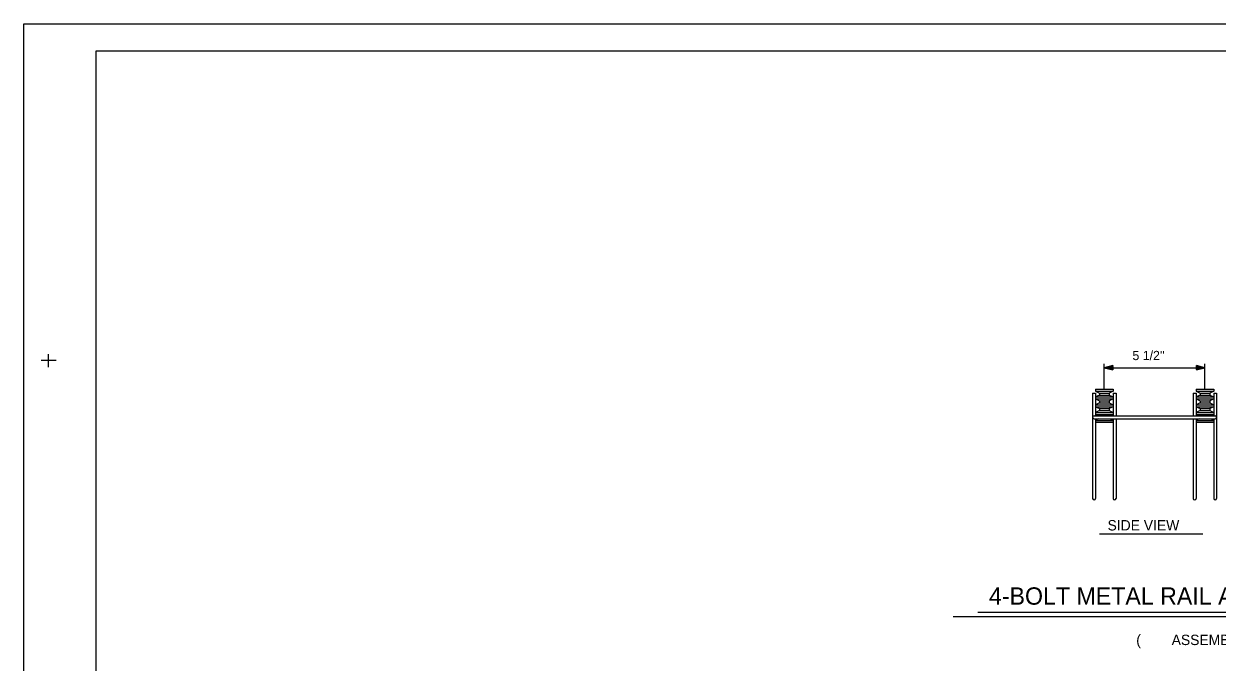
# Model space of a CAD drawing. Extents: x 0 to 454, y -43 to 219.
# Drawn here: x 0 to 5.74, y 4.19 to 7.26 of the extents above; entities that cross this region are included whole.
import ezdxf

# ---------------------------------------------------------------- set-up
doc = ezdxf.new("R2010")
doc.units = 0
for name, color, linetype in [('Arrowhead Terminators', 7, 'Continuous'), ('Dimension Lines', 7, 'Continuous'), ('Plan Sheet', 7, 'Continuous'), ('Plot Shape', 7, 'Continuous'), ('Structural Steel Lines', 7, 'Continuous'), ('Text', 7, 'Continuous'), ('User Information Notes', 7, 'Continuous')]:
    doc.layers.add(name, color=color, linetype=linetype)

msp = doc.modelspace()

# ---------------------------------------------------------------- linework, layer by layer
at = {"layer": 'Arrowhead Terminators'}
for points in [[(5.2357, 5.609), (5.2357, 5.6069), (5.1944, 5.609), (5.2357, 5.6048), (5.2357, 5.6028), (5.1944, 5.609), (5.2357, 5.6007), (5.2357, 5.5986), (5.1944, 5.609), (5.2357, 5.6193), (5.2357, 5.6172), (5.1944, 5.609), (5.2357, 5.6152), (5.2357, 5.6131), (5.1944, 5.609), (5.2357, 5.611), (5.2357, 5.5986), (5.2357, 5.6193), (5.1944, 5.609), (5.2357, 5.5986)], [(5.6369, 5.609), (5.6369, 5.611), (5.6782, 5.609), (5.6369, 5.6131), (5.6369, 5.6152), (5.6782, 5.609), (5.6369, 5.6172), (5.6369, 5.6193), (5.6782, 5.609), (5.6369, 5.5986), (5.6369, 5.6007), (5.6782, 5.609), (5.6369, 5.6028), (5.6369, 5.6048), (5.6782, 5.609), (5.6369, 5.6069), (5.6369, 5.6193), (5.6369, 5.5986), (5.6782, 5.609), (5.6369, 5.6193)]]:
    msp.add_lwpolyline(points, dxfattribs=at)
at = {"layer": 'Dimension Lines'}
for p, q in [((5.1944, 5.5058), (5.1944, 5.6279)), ((5.6782, 5.5058), (5.6782, 5.6279)), ((5.1944, 5.609), (5.6782, 5.609))]:
    msp.add_line(p, q, dxfattribs=at)
at = {"layer": 'Plan Sheet'}
for p, q in [((0, 7.26), (0, 7.26)), ((0.3479, 0.2), (0.3479, 7.13)), ((0.3479, 7.13), (10.908, 7.13)), ((0.0827, 5.645), (0.1552, 5.645)), ((0.118, 5.6118), (0.118, 5.6745))]:
    msp.add_line(p, q, dxfattribs=at)
at = {"layer": 'Plot Shape'}
msp.add_lwpolyline([(0, 7.26), (10.9109, 7.26), (10.9109, 0), (0, 0)], close=True, dxfattribs=at)
at = {"layer": 'Structural Steel Lines'}
for p, q in [((5.1382, 5.4871), (5.1522, 5.4871)), ((5.1382, 5.4871), (5.1382, 4.9808)), ((5.1522, 5.5058), (5.2367, 5.5058)), ((5.1522, 5.4964), (5.2367, 5.4964)), ((5.1522, 5.4871), (5.1522, 5.3774)), ((5.1522, 5.4683), (5.2367, 5.4683)), ((5.1522, 5.459), (5.2367, 5.459)), ((5.1709, 5.487), (5.2179, 5.487)), ((5.1709, 5.4777), (5.2179, 5.4777)), ((5.2367, 5.4871), (5.2507, 5.4871)), ((5.2367, 5.4871), (5.2367, 5.3774)), ((5.2507, 5.4871), (5.2507, 5.3774)), ((5.6219, 5.4871), (5.636, 5.4871)), ((5.6219, 5.4871), (5.6219, 5.3774)), ((5.636, 5.5058), (5.7204, 5.5058)), ((5.636, 5.4964), (5.7204, 5.4964)), ((5.636, 5.4871), (5.636, 5.3774)), ((5.636, 5.4683), (5.7204, 5.4683)), ((5.636, 5.459), (5.7204, 5.459)), ((5.6547, 5.487), (5.7017, 5.487)), ((5.6547, 5.4777), (5.7017, 5.4777)), ((5.7204, 5.4871), (5.7345, 5.4871)), ((5.7204, 5.4871), (5.7204, 5.3774)), ((5.7345, 5.4871), (5.7345, 4.9808)), ((5.1522, 5.4309), (5.2367, 5.4309)), ((5.1522, 5.4215), (5.2367, 5.4215)), ((5.1522, 5.3934), (5.2367, 5.3934)), ((5.1709, 5.4496), (5.2179, 5.4496)), ((5.1709, 5.4403), (5.2179, 5.4403)), ((5.1709, 5.4122), (5.2179, 5.4122)), ((5.1709, 5.4028), (5.2179, 5.4028)), ((5.636, 5.4309), (5.7204, 5.4309)), ((5.636, 5.4215), (5.7204, 5.4215)), ((5.636, 5.3934), (5.7204, 5.3934)), ((5.6547, 5.4496), (5.7017, 5.4496)), ((5.6547, 5.4403), (5.7017, 5.4403)), ((5.6547, 5.4122), (5.7017, 5.4122)), ((5.6547, 5.4028), (5.7017, 5.4028)), ((5.1453, 5.3774), (5.7273, 5.3774)), ((5.1453, 5.3633), (5.7273, 5.3633)), ((5.1522, 5.3841), (5.2367, 5.3841)), ((5.1522, 5.3633), (5.1522, 4.9808)), ((5.1522, 5.356), (5.2367, 5.356)), ((5.1522, 5.3467), (5.2367, 5.3467)), ((5.2367, 5.3633), (5.2367, 4.9808)), ((5.2507, 5.3633), (5.2507, 4.9808)), ((5.6219, 5.3633), (5.6219, 4.9808)), ((5.636, 5.3841), (5.7204, 5.3841)), ((5.636, 5.3633), (5.636, 4.9808)), ((5.636, 5.356), (5.7204, 5.356)), ((5.636, 5.3467), (5.7204, 5.3467)), ((5.7204, 5.3633), (5.7204, 4.9808))]:
    msp.add_line(p, q, dxfattribs=at)
for points in [[(5.1522, 5.5058), (5.1522, 5.4964), (5.1709, 5.487), (5.1709, 5.4777), (5.1522, 5.4683), (5.1522, 5.459), (5.1709, 5.4496), (5.1709, 5.4403), (5.1522, 5.4309), (5.1522, 5.4215), (5.1709, 5.4122), (5.1709, 5.4028), (5.1522, 5.3934), (5.1522, 5.3841), (5.1653, 5.3776)], [(5.2367, 5.5058), (5.2367, 5.4964), (5.2179, 5.487), (5.2179, 5.4777), (5.2367, 5.4683), (5.2367, 5.459), (5.2179, 5.4496), (5.2179, 5.4403), (5.2367, 5.4309), (5.2367, 5.4215), (5.2179, 5.4122), (5.2179, 5.4028), (5.2367, 5.3934), (5.2367, 5.3841), (5.2233, 5.3774)], [(5.6359, 5.5058), (5.6359, 5.4964), (5.6546, 5.487), (5.6546, 5.4777), (5.6359, 5.4683), (5.6359, 5.459), (5.6546, 5.4496), (5.6546, 5.4403), (5.6359, 5.4309), (5.6359, 5.4215), (5.6546, 5.4122), (5.6546, 5.4028), (5.6359, 5.3934), (5.6359, 5.3841), (5.6493, 5.3774)], [(5.7204, 5.5058), (5.7204, 5.4964), (5.7017, 5.487), (5.7017, 5.4777), (5.7204, 5.4683), (5.7204, 5.459), (5.7017, 5.4496), (5.7017, 5.4403), (5.7204, 5.4309), (5.7204, 5.4215), (5.7017, 5.4122), (5.7017, 5.4028), (5.7204, 5.3934), (5.7204, 5.3841), (5.7068, 5.3773)], [(5.1664, 5.3631), (5.1522, 5.356), (5.1522, 5.3467)], [(5.2218, 5.3634), (5.2367, 5.356), (5.2367, 5.3467)], [(5.6502, 5.3632), (5.6359, 5.356), (5.6359, 5.3467)], [(5.7058, 5.3633), (5.7204, 5.356), (5.7204, 5.3467)]]:
    msp.add_lwpolyline(points, dxfattribs=at)
for centre, start, end in [((5.1453, 5.3704), 90, 270), ((5.7273, 5.3704), 270, 90), ((5.1452, 4.9808), 180.01107, 0), ((5.2437, 4.9808), 180.01107, 0), ((5.6289, 4.9808), 180, 0), ((5.7274, 4.9808), 180, 0)]:
    msp.add_arc(centre, 0.00703, start, end, dxfattribs=at)
at = {"layer": 'Text'}
for p, q in [((5.1721, 4.8114), (5.6678, 4.8114)), ((4.5865, 4.4356), (7.247, 4.4356)), ((4.4678, 4.4146), (7.384, 4.4146))]:
    msp.add_line(p, q, dxfattribs=at)
at = {"layer": 'User Information Notes'}
msp.add_line((0.3479, 7.13), (0.3479, 7.13), dxfattribs=at)

# ---------------------------------------------------------------- texts
at = {"layer": 'Text'}
for s, height, p in [("5 1/2''", 0.04432, (5.3298, 5.6453)), ('SIDE VIEW', 0.0499, (5.2101, 4.8271)), ('4-BOLT METAL RAIL ANCHOR ASSEMBLY', 0.083281, (4.6398, 4.4707)), ('(        ASSEMBLIES REQUIRED )', 0.049844, (5.3481, 4.2768))]:
    msp.add_text(s, height=height, dxfattribs=at).set_placement(p)

doc.saveas('drawing.dxf')
